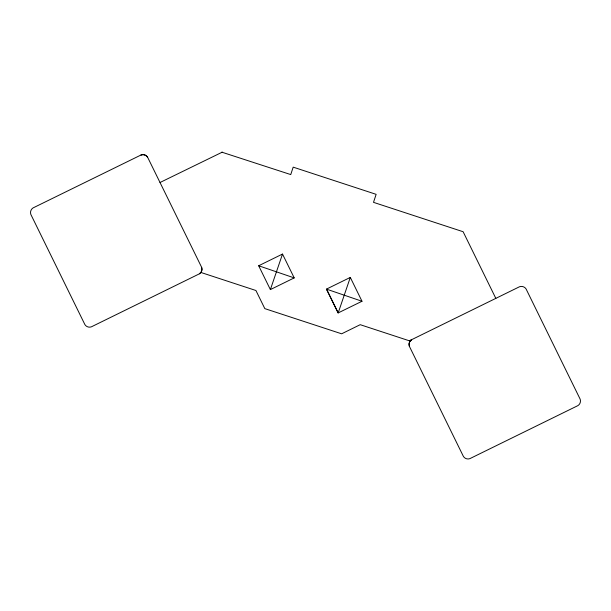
<?xml version="1.0" encoding="UTF-8"?>
<svg xmlns="http://www.w3.org/2000/svg" width="611" height="611" viewBox="0 0 611 611"><rect width="100%" height="100%" fill="white"/><g stroke="black" fill="none" stroke-linecap="round" stroke-linejoin="round"><path stroke-width="0.92" d="M270.375 289.599L258.674 265.754L282.511 254.061L294.212 277.898L270.375 289.599L282.496 254.107M350.286 277.463L338.181 312.916L362.002 301.261L350.302 277.417L326.465 289.118L338.166 312.962L326.511 289.133L361.956 301.246M141.126 154.942L33.017 207.939A5.537 5.537 0 0 0 30.871 214.499L84.914 324.632A5.415 5.415 0 0 0 91.36 326.839L199.446 273.797L201.164 272.071L201.951 269.772L201.653 267.351L147.549 157.103L145.777 155.4L143.44 154.636L140.996 154.957A5.537 5.537 0 0 1 147.549 157.103M221.839 152.17L290.744 174.578L293.188 167.147L376.132 194.336L373.504 202.348L463.123 231.729L495.827 298.374M409.355 340.801L519.495 286.758A5.537 5.537 0 0 1 526.048 288.904L580.152 399.159A5.415 5.415 0 0 1 577.945 405.597L469.859 458.64A5.415 5.415 0 0 1 463.413 456.44L409.37 346.3L409.049 343.856L409.813 341.518L411.516 339.747A5.537 5.537 0 0 0 409.37 346.3M160.013 182.506L222.289 152.139M200.805 272.43L255.925 290.5L264.815 308.624L341.633 333.805L360.207 324.685L410.225 341.091M258.72 265.77L294.166 277.883M201.653 267.351A5.415 5.415 0 0 1 199.446 273.797"/></g></svg>
